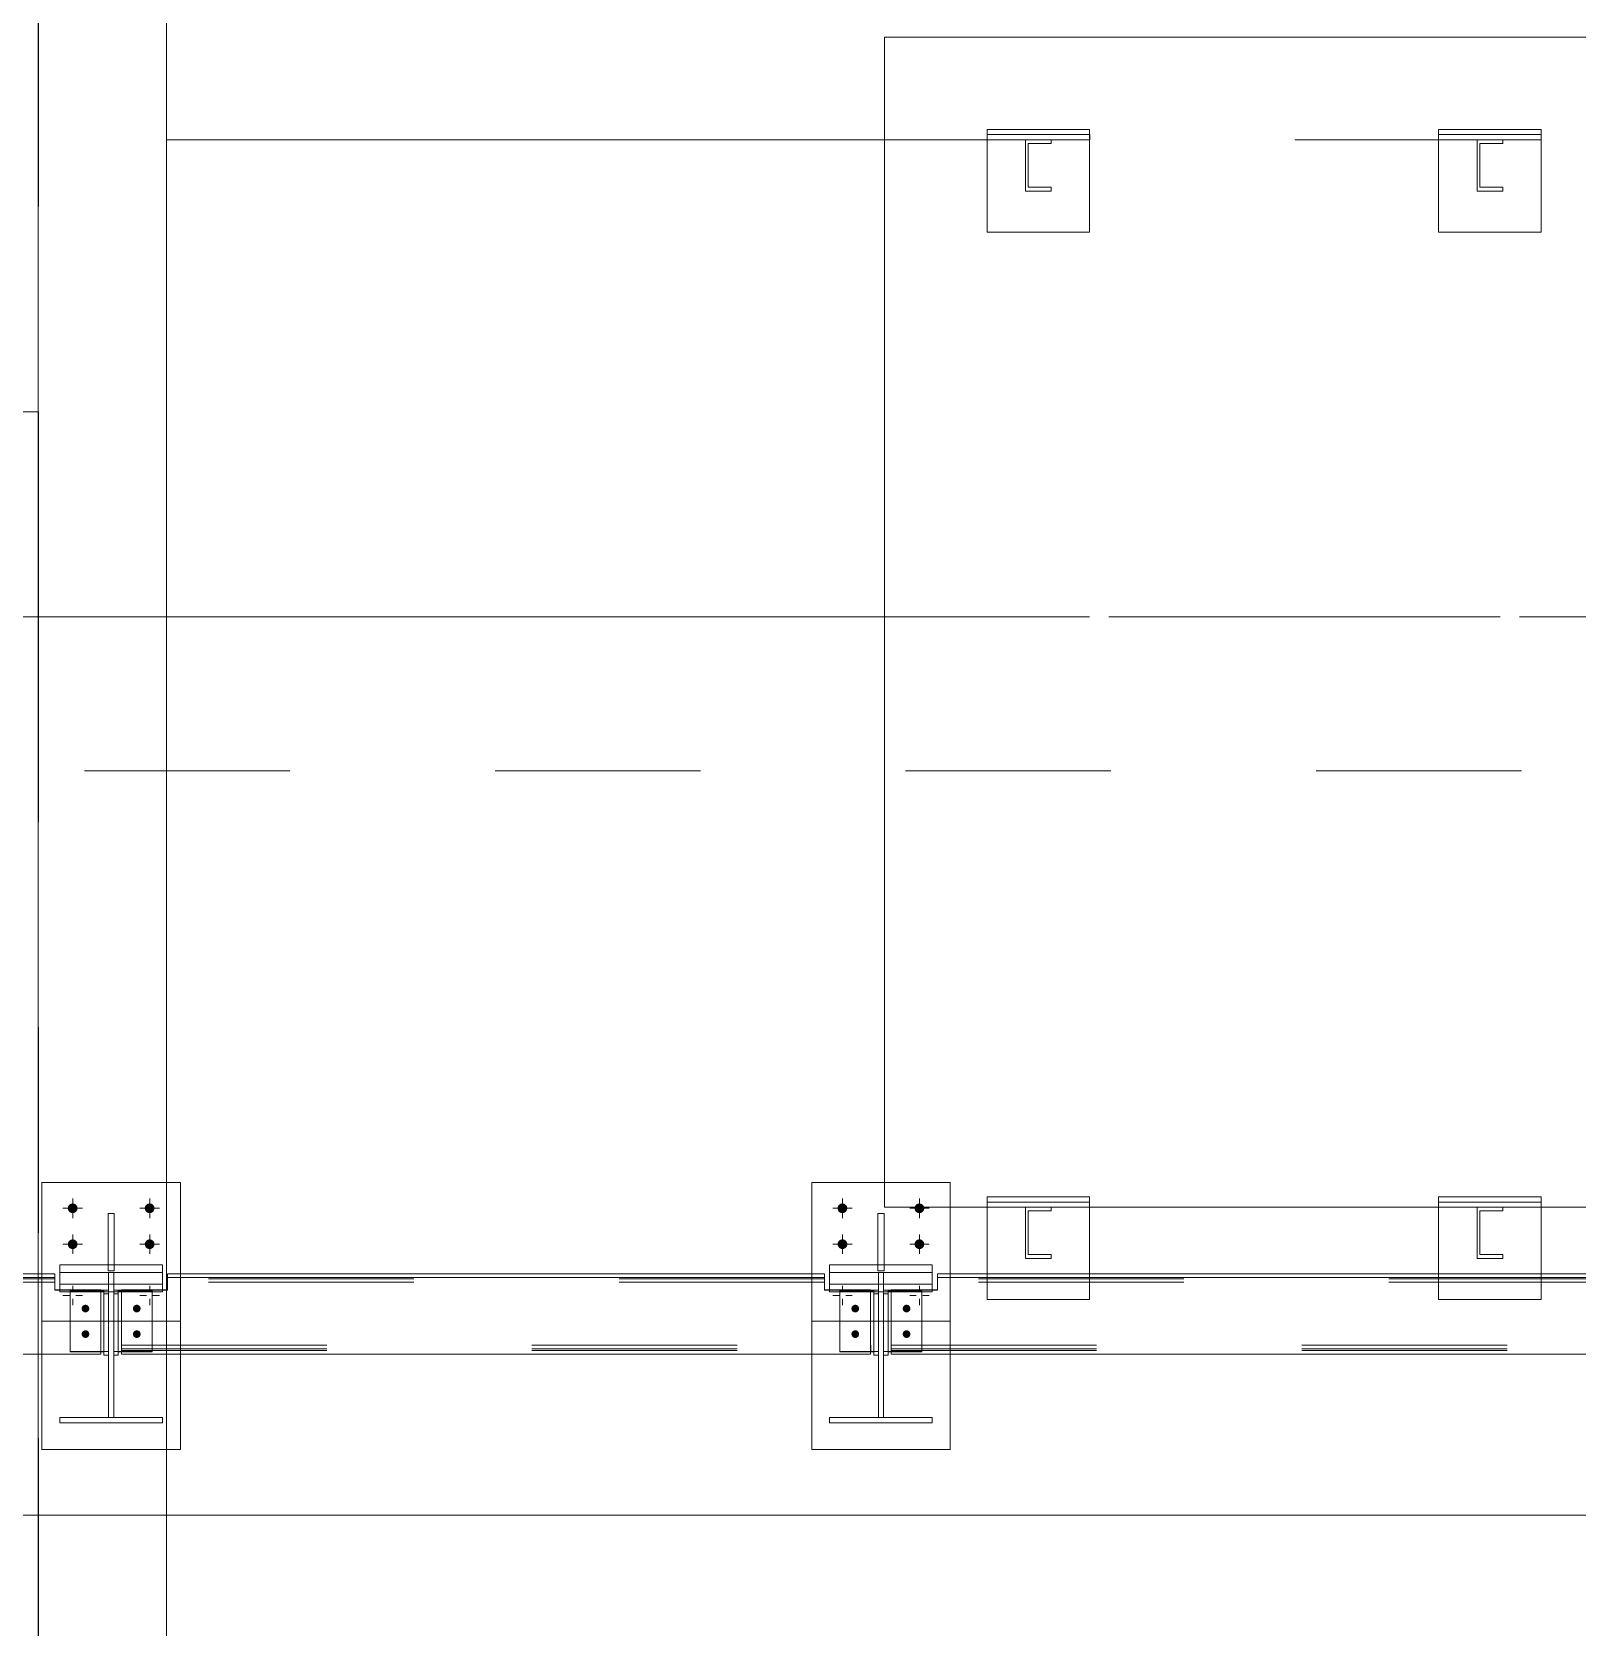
# Model space of a CAD drawing. Header units: millimetres. Extents: x 652937 to 1670132, y 1473552 to 2851037.
# Drawn here: x 663591.982 to 663594.993, y 1524528.252 to 1524531.36 of the extents above; entities that cross this region are included whole.
import ezdxf

# ---------------------------------------------------------------- set-up
doc = ezdxf.new("R2010")
doc.units = ezdxf.units.MM
for name, pattern in [('XKITLINE00', [0]), ('XKITLINE01', [4, 1, -1, 1, -1]), ('XKITLINE02', [4, 2, -2])]:
    doc.linetypes.add(name, pattern=pattern)
for name, color, linetype, lineweight in [('Bolt', 7, 'Continuous', 0), ('Part', 7, 'Continuous', 0), ('S-GRID', 7, 'Continuous', 9)]:
    doc.layers.add(name, color=color, linetype=linetype, lineweight=lineweight)

# ---------------------------------------------------------------- blocks, each defined once
blk = doc.blocks.new('*A39404464')
at = {"layer": 'S-GRID', "color": 7, "linetype": 'XKITLINE01', "lineweight": 0}
blk.add_line((-30.905117, -99.720099), (129.806536, -99.720099), dxfattribs=at)
blk = doc.blocks.new('*A40224546')
at = {"layer": 'Part', "color": 7, "linetype": 'XKITLINE00', "lineweight": 0}
for p, q in [((36.121892, -99.720099), (36.121892, -83.220099)), ((37.371892, -83.220099), (36.121892, -83.220099)), ((37.371892, -93.070099), (37.371892, -83.220099)), ((37.372292, -86.220099), (37.372292, -93.070099)), ((37.371892, -99.720099), (37.371892, -95.070099)), ((37.372292, -95.070099), (37.372292, -99.720099)), ((37.371892, -99.720099), (36.121892, -99.720099))]:
    blk.add_line(p, q, dxfattribs=at)
at = {"layer": 'Part', "color": 7, "linetype": 'XKITLINE02', "lineweight": 0}
for p, q in [((36.122292, -99.720099), (36.122292, -83.220099)), ((37.372292, -83.220099), (37.371892, -83.220099)), ((37.372292, -83.220099), (37.372292, -86.220099)), ((37.372292, -93.070099), (37.372292, -95.070099)), ((37.372292, -99.720099), (37.371892, -99.720099))]:
    blk.add_line(p, q, dxfattribs=at)
blk = doc.blocks.new('*A40314555')
at = {"layer": 'Part', "color": 7, "linetype": 'XKITLINE00', "lineweight": 0}
for p, q in [((51.765316, -94.070099), (44.365166, -94.070099)), ((44.365166, -105.470099), (44.365166, -94.070099)), ((51.765166, -105.470099), (44.365166, -105.470099))]:
    blk.add_line(p, q, dxfattribs=at)
at = {"layer": 'Part', "color": 7, "linetype": 'XKITLINE02', "lineweight": 0}
blk.add_line((44.365316, -105.470099), (44.365316, -94.070099), dxfattribs=at)
blk = doc.blocks.new('*A40964620')
at = {"layer": 'Part', "color": 7, "linetype": 'XKITLINE00', "lineweight": 0}
for p, q in [((44.365166, -99.720099), (37.371892, -99.720099)), ((37.371892, -99.720099), (37.371892, -105.231116)), ((37.371892, -107.831116), (37.371892, -108.470099)), ((59.365186, -108.470099), (37.371892, -108.470099))]:
    blk.add_line(p, q, dxfattribs=at)
at = {"layer": 'Part', "color": 7, "linetype": 'XKITLINE02', "lineweight": 0}
for p, q in [((37.372192, -99.720099), (37.372192, -108.470099)), ((44.365166, -99.720099), (51.765341, -99.720099)), ((37.371892, -105.231116), (37.371892, -107.831116))]:
    blk.add_line(p, q, dxfattribs=at)
blk = doc.blocks.new('*A41344658')
at = {"layer": 'Part', "color": 7, "linetype": 'XKITLINE02', "lineweight": 0}
for p, q in [((52.552733, -99.720099), (32.572192, -99.720099)), ((32.572192, -101.220099), (52.552733, -101.220099))]:
    blk.add_line(p, q, dxfattribs=at)
blk = doc.blocks.new('*A41574681')
at = {"layer": 'Part', "color": 7, "linetype": 'XKITLINE00', "lineweight": 0}
for p, q in [((37.371892, -99.720099), (-7.628107, -99.720099)), ((37.371892, -99.720099), (37.371892, -105.231116)), ((37.371892, -107.831116), (37.371892, -108.470099)), ((-7.628107, -108.470099), (37.371892, -108.470099))]:
    blk.add_line(p, q, dxfattribs=at)
at = {"layer": 'Part', "color": 7, "linetype": 'XKITLINE02', "lineweight": 0}
for p, q in [((37.372192, -99.720099), (37.371892, -99.720099)), ((37.372192, -99.720099), (37.371892, -99.720099)), ((37.372192, -108.470099), (37.372192, -99.720099)), ((37.371892, -105.231116), (37.371892, -107.831116)), ((37.371892, -108.470099), (37.372192, -108.470099)), ((37.371892, -108.470099), (37.372192, -108.470099))]:
    blk.add_line(p, q, dxfattribs=at)
blk = doc.blocks.new('*A41584682')
at = {"layer": 'Part', "color": 7, "linetype": 'XKITLINE00', "lineweight": 0}
for p, q in [((-7.628107, -97.720099), (36.121892, -97.720099)), ((36.121892, -97.720099), (36.121892, -99.720099)), ((-7.628107, -99.720099), (36.121892, -99.720099))]:
    blk.add_line(p, q, dxfattribs=at)
at = {"layer": 'Part', "color": 7, "linetype": 'XKITLINE02', "lineweight": 0}
for p, q in [((36.122142, -97.720099), (36.121892, -97.720099)), ((36.121892, -97.720099), (36.122142, -97.720099)), ((36.122142, -97.720099), (36.122142, -99.720099)), ((36.121892, -99.720099), (36.122142, -99.720099)), ((36.122142, -99.720099), (36.121892, -99.720099))]:
    blk.add_line(p, q, dxfattribs=at)
blk = doc.blocks.new('*A42214745')
at = {"layer": 'Bolt'}
for points in [[(44.003, -105.49), (44.001, -105.499), (43.996, -105.508), (43.99, -105.515), (43.983, -105.521), (43.975, -105.525), (43.966, -105.528), (43.957, -105.529), (43.948, -105.528), (43.939, -105.525), (43.93, -105.521), (43.923, -105.515), (43.917, -105.508), (43.913, -105.499), (43.91, -105.49), (43.909, -105.481), (43.91, -105.472), (43.913, -105.463), (43.917, -105.455), (43.923, -105.448), (43.93, -105.442), (43.939, -105.437), (43.948, -105.435), (43.957, -105.434), (43.966, -105.435), (43.975, -105.437), (43.983, -105.442), (43.99, -105.448), (43.996, -105.455), (44.001, -105.463), (44.003, -105.472), (44.004, -105.481)], [(44.753, -105.49), (44.751, -105.499), (44.746, -105.508), (44.74, -105.515), (44.733, -105.521), (44.725, -105.525), (44.716, -105.528), (44.707, -105.529), (44.698, -105.528), (44.689, -105.525), (44.68, -105.521), (44.673, -105.515), (44.667, -105.508), (44.663, -105.499), (44.66, -105.49), (44.659, -105.481), (44.66, -105.472), (44.663, -105.463), (44.667, -105.455), (44.673, -105.448), (44.68, -105.442), (44.689, -105.437), (44.698, -105.435), (44.707, -105.434), (44.716, -105.435), (44.725, -105.437), (44.733, -105.442), (44.74, -105.448), (44.746, -105.455), (44.751, -105.463), (44.753, -105.472), (44.754, -105.481)], [(44.003, -105.84), (44.001, -105.849), (43.996, -105.858), (43.99, -105.865), (43.983, -105.871), (43.975, -105.875), (43.966, -105.878), (43.957, -105.879), (43.948, -105.878), (43.939, -105.875), (43.93, -105.871), (43.923, -105.865), (43.917, -105.858), (43.913, -105.849), (43.91, -105.84), (43.909, -105.831), (43.91, -105.822), (43.913, -105.813), (43.917, -105.805), (43.923, -105.798), (43.93, -105.792), (43.939, -105.787), (43.948, -105.785), (43.957, -105.784), (43.966, -105.785), (43.975, -105.787), (43.983, -105.792), (43.99, -105.798), (43.996, -105.805), (44.001, -105.813), (44.003, -105.822), (44.004, -105.831)], [(44.753, -105.84), (44.751, -105.849), (44.746, -105.858), (44.74, -105.865), (44.733, -105.871), (44.725, -105.875), (44.716, -105.878), (44.707, -105.879), (44.698, -105.878), (44.689, -105.875), (44.68, -105.871), (44.673, -105.865), (44.667, -105.858), (44.663, -105.849), (44.66, -105.84), (44.659, -105.831), (44.66, -105.822), (44.663, -105.813), (44.667, -105.805), (44.673, -105.798), (44.68, -105.792), (44.689, -105.787), (44.698, -105.785), (44.707, -105.784), (44.716, -105.785), (44.725, -105.787), (44.733, -105.792), (44.74, -105.798), (44.746, -105.805), (44.751, -105.813), (44.753, -105.822), (44.754, -105.831)]]:
    blk.add_hatch(color=7, dxfattribs=at).paths.add_polyline_path(points, flags=17)
at = {"layer": 'Bolt', "color": 7, "linetype": 'XKITLINE00', "lineweight": 0}
for p, q in [((43.862, -105.481), (44.052, -105.481)), ((43.957, -105.576), (43.957, -105.386)), ((44.612, -105.481), (44.802, -105.481)), ((44.707, -105.576), (44.707, -105.386)), ((43.862, -105.831), (44.052, -105.831)), ((43.957, -105.926), (43.957, -105.736)), ((44.612, -105.831), (44.802, -105.831)), ((44.707, -105.926), (44.707, -105.736)), ((43.957, -106.236), (43.957, -106.299)), ((44.707, -106.236), (44.707, -106.299)), ((43.862, -106.331), (43.925, -106.331)), ((43.957, -106.426), (43.957, -106.363)), ((44.052, -106.331), (43.989, -106.331)), ((44.612, -106.331), (44.675, -106.331)), ((44.707, -106.426), (44.707, -106.363)), ((44.802, -106.331), (44.739, -106.331))]:
    blk.add_line(p, q, dxfattribs=at)
blk = doc.blocks.new('*A42224746')
at = {"layer": 'Bolt'}
for points in [[(44.089, -106.422), (44.096, -106.424), (44.103, -106.427), (44.108, -106.432), (44.113, -106.438), (44.116, -106.444), (44.118, -106.451), (44.119, -106.458), (44.118, -106.466), (44.116, -106.473), (44.113, -106.479), (44.108, -106.485), (44.102, -106.489), (44.096, -106.493), (44.089, -106.495), (44.082, -106.496), (44.074, -106.495), (44.067, -106.493), (44.061, -106.489), (44.055, -106.485), (44.05, -106.479), (44.047, -106.472), (44.045, -106.465), (44.044, -106.458), (44.045, -106.451), (44.047, -106.444), (44.05, -106.437), (44.055, -106.432), (44.061, -106.427), (44.067, -106.424), (44.074, -106.422), (44.082, -106.421)], [(44.089, -106.67), (44.096, -106.673), (44.103, -106.676), (44.108, -106.681), (44.113, -106.686), (44.116, -106.693), (44.118, -106.7), (44.119, -106.707), (44.118, -106.714), (44.116, -106.721), (44.113, -106.728), (44.108, -106.734), (44.102, -106.738), (44.096, -106.742), (44.089, -106.744), (44.082, -106.744), (44.074, -106.744), (44.067, -106.742), (44.061, -106.738), (44.055, -106.733), (44.05, -106.728), (44.047, -106.721), (44.045, -106.714), (44.044, -106.707), (44.045, -106.7), (44.047, -106.693), (44.05, -106.686), (44.055, -106.681), (44.061, -106.676), (44.067, -106.673), (44.074, -106.67), (44.082, -106.67)]]:
    blk.add_hatch(color=7, dxfattribs=at).paths.add_polyline_path(points, flags=17)
at = {"layer": 'Bolt', "color": 7, "linetype": 'XKITLINE00', "lineweight": 0}
for p, q in [((44.082, -106.462), (44.082, -106.439)), ((44.082, -106.711), (44.082, -106.688))]:
    blk.add_line(p, q, dxfattribs=at)
blk = doc.blocks.new('*A42234747')
at = {"layer": 'Bolt'}
for points in [[(44.589, -106.422), (44.596, -106.424), (44.603, -106.427), (44.608, -106.432), (44.613, -106.438), (44.616, -106.444), (44.618, -106.451), (44.619, -106.458), (44.618, -106.466), (44.616, -106.473), (44.613, -106.479), (44.608, -106.485), (44.602, -106.489), (44.596, -106.493), (44.589, -106.495), (44.582, -106.496), (44.574, -106.495), (44.567, -106.493), (44.561, -106.489), (44.555, -106.485), (44.55, -106.479), (44.547, -106.472), (44.545, -106.465), (44.544, -106.458), (44.545, -106.451), (44.547, -106.444), (44.55, -106.437), (44.555, -106.432), (44.561, -106.427), (44.567, -106.424), (44.574, -106.422), (44.582, -106.421)], [(44.589, -106.67), (44.596, -106.673), (44.603, -106.676), (44.608, -106.681), (44.613, -106.686), (44.616, -106.693), (44.618, -106.7), (44.619, -106.707), (44.618, -106.714), (44.616, -106.721), (44.613, -106.728), (44.608, -106.734), (44.602, -106.738), (44.596, -106.742), (44.589, -106.744), (44.582, -106.744), (44.574, -106.744), (44.567, -106.742), (44.561, -106.738), (44.555, -106.733), (44.55, -106.728), (44.547, -106.721), (44.545, -106.714), (44.544, -106.707), (44.545, -106.7), (44.547, -106.693), (44.55, -106.686), (44.555, -106.681), (44.561, -106.676), (44.567, -106.673), (44.574, -106.67), (44.582, -106.67)]]:
    blk.add_hatch(color=7, dxfattribs=at).paths.add_polyline_path(points, flags=17)
at = {"layer": 'Bolt', "color": 7, "linetype": 'XKITLINE00', "lineweight": 0}
for p, q in [((44.582, -106.462), (44.582, -106.439)), ((44.582, -106.711), (44.582, -106.688))]:
    blk.add_line(p, q, dxfattribs=at)
blk = doc.blocks.new('*A42244748')
at = {"layer": 'Part', "color": 7, "linetype": 'XKITLINE02', "lineweight": 0}
for p, q in [((46.365404, -105.370099), (45.365392, -105.370099)), ((45.365392, -105.370099), (45.365392, -105.470099)), ((45.365404, -106.370099), (45.365404, -105.370099)), ((46.365392, -105.370099), (46.365392, -105.470099)), ((46.365404, -106.370099), (46.365404, -105.370099)), ((45.365392, -106.119092), (45.365392, -106.370099)), ((46.365392, -106.119092), (46.365392, -106.370099)), ((45.365392, -106.370099), (46.365404, -106.370099))]:
    blk.add_line(p, q, dxfattribs=at)
at = {"layer": 'Part', "color": 7, "linetype": 'XKITLINE00', "lineweight": 0}
for p, q in [((45.365392, -105.470099), (45.365392, -106.119092)), ((46.365392, -105.470099), (46.365392, -106.119092))]:
    blk.add_line(p, q, dxfattribs=at)
blk = doc.blocks.new('*A42254749')
at = {"layer": 'Part', "color": 7, "linetype": 'XKITLINE02', "lineweight": 0}
for p, q in [((46.365367, -105.420099), (45.365227, -105.420099)), ((45.365227, -105.470099), (45.365227, -105.420099)), ((46.365367, -105.470099), (45.365227, -105.470099)), ((45.365367, -105.470099), (45.365367, -105.420099)), ((46.365227, -105.420099), (46.365367, -105.420099)), ((46.365227, -105.470099), (46.365227, -105.420099)), ((46.365367, -105.470099), (46.365227, -105.470099)), ((46.365367, -105.420099), (46.365367, -105.470099))]:
    blk.add_line(p, q, dxfattribs=at)
blk = doc.blocks.new('*A42264750')
at = {"layer": 'Part', "color": 7, "linetype": 'XKITLINE00', "lineweight": 0}
for p, q in [((45.740269, -105.970099), (45.740269, -105.470099)), ((45.990409, -105.507599), (45.765269, -105.507599)), ((45.765269, -105.932599), (45.765269, -105.507599)), ((45.765409, -105.932599), (45.765409, -105.507599)), ((45.990269, -105.507599), (45.990269, -105.470099)), ((45.990409, -105.470099), (45.990409, -105.507599)), ((45.990409, -105.970099), (45.740269, -105.970099)), ((45.765269, -105.932599), (45.990409, -105.932599)), ((45.990269, -105.970099), (45.990269, -105.932599)), ((45.990409, -105.932599), (45.990409, -105.970099))]:
    blk.add_line(p, q, dxfattribs=at)
at = {"layer": 'Part', "color": 7, "linetype": 'XKITLINE02', "lineweight": 0}
for p, q in [((45.740269, -105.470099), (45.990409, -105.470099)), ((45.740409, -105.970099), (45.740409, -105.470099))]:
    blk.add_line(p, q, dxfattribs=at)
blk = doc.blocks.new('*A42284752')
at = {"layer": 'Part', "color": 7, "linetype": 'XKITLINE00', "lineweight": 0}
for p, q in [((36.121892, -99.720099), (36.121892, -106.119092)), ((37.371892, -99.720099), (36.121892, -99.720099)), ((37.371892, -99.720099), (37.371892, -105.231116)), ((36.121892, -106.901739), (36.121892, -124.470099)), ((37.371892, -107.831116), (37.371892, -124.470099)), ((37.372292, -108.470099), (37.372292, -124.470099))]:
    blk.add_line(p, q, dxfattribs=at)
at = {"layer": 'Part', "color": 7, "linetype": 'XKITLINE02', "lineweight": 0}
for p, q in [((36.122292, -99.720099), (36.122292, -124.470099)), ((37.372292, -99.720099), (37.371892, -99.720099)), ((37.372292, -99.720099), (37.372292, -108.470099)), ((37.371892, -105.231116), (37.371892, -107.831116)), ((36.121892, -106.119092), (36.121892, -106.901739))]:
    blk.add_line(p, q, dxfattribs=at)
blk = doc.blocks.new('*A42294753')
at = {"layer": 'Part', "color": 7, "linetype": 'XKITLINE00', "lineweight": 0}
for p, q in [((29.881683, -106.119092), (29.881608, -106.155229)), ((36.281682, -106.119092), (29.881683, -106.119092)), ((36.281608, -106.155229), (36.281682, -106.119092)), ((29.831471, -106.276757), (29.881616, -106.276757)), ((29.831471, -106.279648), (29.88161, -106.279648)), ((36.281608, -106.155229), (29.881608, -106.155229)), ((29.881608, -106.155229), (29.88161, -106.279648)), ((36.28161, -106.279648), (36.281608, -106.155229)), ((36.28161, -106.279648), (36.331472, -106.279648)), ((36.281616, -106.276757), (36.331472, -106.276757)), ((36.281683, -106.155229), (36.281683, -106.168859)), ((29.431622, -106.881257), (29.431622, -106.901739)), ((29.431622, -106.901739), (36.73164, -106.901739)), ((36.73164, -106.881257), (36.73164, -106.901739))]:
    blk.add_line(p, q, dxfattribs=at)
at = {"layer": 'Part', "color": 7, "linetype": 'XKITLINE02', "lineweight": 0}
for p, q in [((29.881684, -106.168859), (29.881683, -106.119092)), ((36.281682, -106.119092), (36.281683, -106.155229)), ((29.43161, -106.279648), (29.431616, -106.276757)), ((29.43161, -106.279648), (29.431622, -106.881257)), ((29.43161, -106.279648), (29.831471, -106.279648)), ((29.431627, -106.849081), (29.431616, -106.276757)), ((29.431616, -106.276757), (29.831471, -106.276757)), ((29.88161, -106.279648), (29.881616, -106.276757)), ((29.881615, -106.202106), (29.881684, -106.168859)), ((36.281615, -106.202106), (29.881615, -106.202106)), ((29.881616, -106.276757), (29.881615, -106.202106)), ((36.281683, -106.168859), (29.881684, -106.168859)), ((36.28161, -106.279648), (36.281616, -106.276757)), ((36.281683, -106.168859), (36.281615, -106.202106)), ((36.281615, -106.202106), (36.281616, -106.276757)), ((36.331472, -106.276757), (36.731634, -106.276757)), ((36.331472, -106.279648), (36.731628, -106.279648)), ((36.731634, -106.276757), (36.731628, -106.279648)), ((36.731628, -106.279648), (36.73164, -106.881257)), ((36.731645, -106.849081), (36.731634, -106.276757)), ((29.431697, -106.865601), (29.431622, -106.901739)), ((29.431627, -106.849081), (29.431696, -106.815834)), ((29.431627, -106.849081), (36.731645, -106.849081)), ((29.431696, -106.815834), (29.431697, -106.865601)), ((29.431696, -106.815834), (36.731714, -106.815834)), ((29.431697, -106.865601), (36.731715, -106.865601)), ((36.73164, -106.901739), (36.731715, -106.865601)), ((36.731714, -106.815834), (36.731645, -106.849081)), ((36.731715, -106.865601), (36.731714, -106.815834))]:
    blk.add_line(p, q, dxfattribs=at)
blk = doc.blocks.new('*A42334757')
at = {"layer": 'Part', "color": 7, "linetype": 'XKITLINE00', "lineweight": 0}
for p, q in [((36.331472, -107.570088), (36.331472, -107.520088)), ((37.331863, -107.520088), (36.331472, -107.520088)), ((37.331863, -107.520088), (37.331472, -107.520088)), ((37.331472, -107.520088), (37.331472, -107.570088)), ((37.331863, -107.570088), (37.331863, -107.520088)), ((37.331863, -107.570088), (36.331472, -107.570088)), ((37.331472, -107.570088), (37.331863, -107.570088))]:
    blk.add_line(p, q, dxfattribs=at)
at = {"layer": 'Part', "color": 7, "linetype": 'XKITLINE02', "lineweight": 0}
for q in [(36.331863, -107.520088), (36.331472, -107.570088)]:
    blk.add_line((36.331863, -107.570088), q, dxfattribs=at)
blk = doc.blocks.new('*A42344758')
at = {"layer": 'Part', "color": 7, "linetype": 'XKITLINE02', "lineweight": 0}
for p, q in [((36.806863, -106.106494), (36.806472, -106.296542)), ((36.806863, -106.106494), (36.806863, -107.520088)), ((36.856863, -106.106494), (36.806863, -106.106494)), ((36.856863, -106.106494), (36.856472, -106.296541)), ((36.856863, -106.106494), (36.856863, -106.913058)), ((36.856472, -107.520088), (36.856863, -107.520088)), ((36.856472, -107.520088), (36.856863, -107.520088))]:
    blk.add_line(p, q, dxfattribs=at)
at = {"layer": 'Part', "color": 7, "linetype": 'XKITLINE00', "lineweight": 0}
for p, q in [((36.806472, -106.296542), (36.856472, -106.296541)), ((36.806472, -107.520088), (36.806472, -106.296542)), ((36.856472, -106.296541), (36.856472, -107.520088)), ((36.856863, -106.913058), (36.856863, -107.520088)), ((36.856472, -107.520088), (36.806472, -107.520088))]:
    blk.add_line(p, q, dxfattribs=at)
blk = doc.blocks.new('*A42354759')
at = {"layer": 'Part', "color": 7, "linetype": 'XKITLINE00', "lineweight": 0}
for p, q in [((36.331863, -106.031138), (36.331472, -106.221262)), ((36.331863, -106.031138), (36.801742, -106.031138)), ((36.861742, -106.031138), (37.331863, -106.031138)), ((37.331863, -106.031138), (37.331472, -106.221242)), ((37.331863, -106.106491), (37.331472, -106.296596)), ((37.331863, -106.031138), (37.331863, -106.106491)), ((36.331472, -106.221262), (37.331472, -106.221242)), ((36.331472, -106.296615), (36.331472, -106.221262)), ((37.331472, -106.296596), (36.331472, -106.296615)), ((37.331472, -106.221242), (37.331472, -106.296596))]:
    blk.add_line(p, q, dxfattribs=at)
at = {"layer": 'Part', "color": 7, "linetype": 'XKITLINE02', "lineweight": 0}
for p, q in [((36.331863, -106.106491), (36.331472, -106.296615)), ((36.331863, -106.106491), (36.331863, -106.031138)), ((37.331863, -106.106491), (36.331863, -106.106491)), ((36.801742, -106.031138), (36.861742, -106.031138))]:
    blk.add_line(p, q, dxfattribs=at)
blk = doc.blocks.new('*A42444768')
at = {"layer": 'Part', "color": 7, "linetype": 'XKITLINE00', "lineweight": 0}
for p, q in [((36.156884, -105.231116), (36.156909, -105.231116)), ((37.506884, -105.231116), (36.156884, -105.231116)), ((36.156884, -105.231116), (36.156884, -106.119092)), ((37.506909, -105.231116), (37.506884, -105.231116)), ((37.506884, -105.231116), (37.506884, -106.119092)), ((36.156884, -106.901739), (36.156884, -107.831116)), ((37.506884, -106.901739), (37.506884, -107.831116)), ((36.156909, -107.831116), (36.156884, -107.831116)), ((36.156884, -107.831116), (37.506884, -107.831116)), ((37.506909, -107.831116), (37.506884, -107.831116))]:
    blk.add_line(p, q, dxfattribs=at)
at = {"layer": 'Part', "color": 7, "linetype": 'XKITLINE02', "lineweight": 0}
for p, q in [((36.156909, -105.231116), (36.156909, -107.831116)), ((37.506909, -105.231116), (37.506909, -107.831116)), ((36.156884, -106.119092), (36.156884, -106.901739)), ((37.506884, -106.119092), (37.506884, -106.901739))]:
    blk.add_line(p, q, dxfattribs=at)
blk = doc.blocks.new('*A42454769')
at = {"layer": 'Part', "color": 7, "linetype": 'XKITLINE00', "lineweight": 0}
for p, q in [((36.801739, -106.091322), (36.801763, -105.531141)), ((36.801763, -105.531141), (36.861763, -105.531141)), ((36.861763, -105.531141), (36.861739, -106.091322)), ((36.861863, -105.531141), (36.861763, -105.531141)), ((36.861763, -105.531141), (36.861863, -105.531141)), ((36.861863, -106.031141), (36.861863, -105.531141)), ((36.861739, -106.091322), (36.801739, -106.091322)), ((36.861739, -106.091322), (36.861863, -106.031141))]:
    blk.add_line(p, q, dxfattribs=at)
at = {"layer": 'Part', "color": 7, "linetype": 'XKITLINE02', "lineweight": 0}
for p, q in [((36.801863, -106.031141), (36.801863, -105.531141)), ((36.801863, -106.031141), (36.801739, -106.091322)), ((36.861863, -106.031141), (36.801863, -106.031141))]:
    blk.add_line(p, q, dxfattribs=at)
blk = doc.blocks.new('*A42464770')
at = {"layer": 'Part', "color": 7, "linetype": 'XKITLINE02', "lineweight": 0}
for p, q in [((36.157103, -105.231116), (37.507109, -105.231116)), ((36.157103, -106.581116), (36.157103, -105.231116)), ((36.157109, -106.581116), (36.157109, -105.231116)), ((37.507103, -105.231116), (37.507103, -106.581116)), ((37.507109, -105.231116), (37.507109, -106.581116)), ((37.507109, -106.581116), (36.157103, -106.581116))]:
    blk.add_line(p, q, dxfattribs=at)
blk = doc.blocks.new('*A42474771')
at = {"layer": 'Part', "color": 7, "linetype": 'XKITLINE02', "lineweight": 0}
for p, q in [((36.43161, -106.279713), (36.431601, -106.284049)), ((36.431601, -106.284049), (36.761601, -106.284049)), ((36.431601, -106.284049), (36.431601, -106.296613)), ((36.80661, -106.279713), (36.43161, -106.279713)), ((36.43161, -106.279713), (36.431622, -106.87692)), ((36.761601, -106.284049), (36.761575, -106.296607)), ((36.761613, -106.881257), (36.761601, -106.284049)), ((36.806535, -106.31585), (36.80661, -106.279713)), ((36.80661, -106.279713), (36.806622, -106.87692)), ((36.806472, -106.31585), (36.806535, -106.31585)), ((36.806547, -106.913058), (36.806535, -106.31585)), ((36.431613, -106.881257), (36.431622, -106.87692)), ((36.431622, -106.87692), (36.806622, -106.87692)), ((36.761546, -106.881257), (36.761613, -106.881257)), ((36.761547, -106.913058), (36.761613, -106.881257)), ((36.806472, -106.913058), (36.806547, -106.913058)), ((36.806547, -106.913058), (36.806622, -106.87692))]:
    blk.add_line(p, q, dxfattribs=at)
at = {"layer": 'Part', "color": 7, "linetype": 'XKITLINE00', "lineweight": 0}
for p, q in [((36.431601, -106.296613), (36.431613, -106.881257)), ((36.761575, -106.296607), (36.761535, -106.31585)), ((36.761535, -106.31585), (36.806472, -106.31585)), ((36.761535, -106.31585), (36.761547, -106.913058)), ((36.431613, -106.881257), (36.761546, -106.881257)), ((36.761547, -106.913058), (36.806472, -106.913058))]:
    blk.add_line(p, q, dxfattribs=at)
blk = doc.blocks.new('*A42484772')
at = {"layer": 'Part', "color": 7, "linetype": 'XKITLINE00', "lineweight": 0}
for p, q in [((36.856582, -106.296605), (36.856542, -106.31585)), ((36.901582, -106.296604), (36.901542, -106.31585)), ((37.231608, -106.296598), (37.231619, -106.881257)), ((36.856553, -106.913058), (36.856542, -106.31585)), ((36.856542, -106.31585), (36.901542, -106.31585)), ((36.901553, -106.913058), (36.901542, -106.31585)), ((36.901608, -106.31585), (36.901619, -106.881257)), ((36.901553, -106.913058), (36.856553, -106.913058)), ((37.231619, -106.881257), (36.901619, -106.881257))]:
    blk.add_line(p, q, dxfattribs=at)
at = {"layer": 'Part', "color": 7, "linetype": 'XKITLINE02', "lineweight": 0}
for p, q in [((36.856617, -106.279713), (36.856582, -106.296605)), ((36.856628, -106.87692), (36.856617, -106.279713)), ((37.231617, -106.279713), (36.856617, -106.279713)), ((36.901608, -106.284049), (36.901582, -106.296604)), ((36.901608, -106.284049), (36.901608, -106.31585)), ((36.901608, -106.284049), (37.231608, -106.284049)), ((37.231608, -106.284049), (37.231617, -106.279713)), ((37.231608, -106.284049), (37.231608, -106.296598)), ((37.231628, -106.87692), (37.231617, -106.279713)), ((36.856553, -106.913058), (36.856628, -106.87692)), ((36.856628, -106.87692), (37.231628, -106.87692)), ((36.901619, -106.881257), (36.901553, -106.913058)), ((37.231628, -106.87692), (37.231619, -106.881257))]:
    blk.add_line(p, q, dxfattribs=at)
blk = doc.blocks.new('*A42494773')
at = {"layer": 'Bolt'}
for points in [[(36.503, -105.49), (36.501, -105.499), (36.496, -105.508), (36.49, -105.515), (36.483, -105.521), (36.475, -105.525), (36.466, -105.528), (36.457, -105.529), (36.448, -105.528), (36.439, -105.525), (36.43, -105.521), (36.423, -105.515), (36.417, -105.508), (36.413, -105.499), (36.41, -105.49), (36.409, -105.481), (36.41, -105.472), (36.413, -105.463), (36.417, -105.455), (36.423, -105.448), (36.43, -105.442), (36.439, -105.437), (36.448, -105.435), (36.457, -105.434), (36.466, -105.435), (36.475, -105.437), (36.483, -105.442), (36.49, -105.448), (36.496, -105.455), (36.501, -105.463), (36.503, -105.472), (36.504, -105.481)], [(37.253, -105.49), (37.251, -105.499), (37.246, -105.508), (37.24, -105.515), (37.233, -105.521), (37.225, -105.525), (37.216, -105.528), (37.207, -105.529), (37.198, -105.528), (37.189, -105.525), (37.18, -105.521), (37.173, -105.515), (37.167, -105.508), (37.163, -105.499), (37.16, -105.49), (37.159, -105.481), (37.16, -105.472), (37.163, -105.463), (37.167, -105.455), (37.173, -105.448), (37.18, -105.442), (37.189, -105.437), (37.198, -105.435), (37.207, -105.434), (37.216, -105.435), (37.225, -105.437), (37.233, -105.442), (37.24, -105.448), (37.246, -105.455), (37.251, -105.463), (37.253, -105.472), (37.254, -105.481)], [(36.503, -105.84), (36.501, -105.849), (36.496, -105.858), (36.49, -105.865), (36.483, -105.871), (36.475, -105.875), (36.466, -105.878), (36.457, -105.879), (36.448, -105.878), (36.439, -105.875), (36.43, -105.871), (36.423, -105.865), (36.417, -105.858), (36.413, -105.849), (36.41, -105.84), (36.409, -105.831), (36.41, -105.822), (36.413, -105.813), (36.417, -105.805), (36.423, -105.798), (36.43, -105.792), (36.439, -105.787), (36.448, -105.785), (36.457, -105.784), (36.466, -105.785), (36.475, -105.787), (36.483, -105.792), (36.49, -105.798), (36.496, -105.805), (36.501, -105.813), (36.503, -105.822), (36.504, -105.831)], [(37.253, -105.84), (37.251, -105.849), (37.246, -105.858), (37.24, -105.865), (37.233, -105.871), (37.225, -105.875), (37.216, -105.878), (37.207, -105.879), (37.198, -105.878), (37.189, -105.875), (37.18, -105.871), (37.173, -105.865), (37.167, -105.858), (37.163, -105.849), (37.16, -105.84), (37.159, -105.831), (37.16, -105.822), (37.163, -105.813), (37.167, -105.805), (37.173, -105.798), (37.18, -105.792), (37.189, -105.787), (37.198, -105.785), (37.207, -105.784), (37.216, -105.785), (37.225, -105.787), (37.233, -105.792), (37.24, -105.798), (37.246, -105.805), (37.251, -105.813), (37.253, -105.822), (37.254, -105.831)]]:
    blk.add_hatch(color=7, dxfattribs=at).paths.add_polyline_path(points, flags=17)
at = {"layer": 'Bolt', "color": 7, "linetype": 'XKITLINE00', "lineweight": 0}
for p, q in [((36.362, -105.481), (36.552, -105.481)), ((36.457, -105.576), (36.457, -105.386)), ((37.112, -105.481), (37.302, -105.481)), ((37.207, -105.576), (37.207, -105.386)), ((36.362, -105.831), (36.552, -105.831)), ((36.457, -105.926), (36.457, -105.736)), ((37.112, -105.831), (37.302, -105.831)), ((37.207, -105.926), (37.207, -105.736)), ((36.457, -106.236), (36.457, -106.299)), ((37.207, -106.236), (37.207, -106.299)), ((36.362, -106.331), (36.425, -106.331)), ((36.457, -106.426), (36.457, -106.363)), ((36.552, -106.331), (36.489, -106.331)), ((37.112, -106.331), (37.175, -106.331)), ((37.207, -106.426), (37.207, -106.363)), ((37.302, -106.331), (37.239, -106.331))]:
    blk.add_line(p, q, dxfattribs=at)
blk = doc.blocks.new('*A42504774')
at = {"layer": 'Bolt'}
for points in [[(36.589, -106.422), (36.596, -106.424), (36.603, -106.427), (36.608, -106.432), (36.613, -106.438), (36.616, -106.444), (36.618, -106.451), (36.619, -106.458), (36.618, -106.466), (36.616, -106.473), (36.613, -106.479), (36.608, -106.485), (36.602, -106.489), (36.596, -106.493), (36.589, -106.495), (36.582, -106.496), (36.574, -106.495), (36.567, -106.493), (36.561, -106.489), (36.555, -106.485), (36.55, -106.479), (36.547, -106.472), (36.545, -106.465), (36.544, -106.458), (36.545, -106.451), (36.547, -106.444), (36.55, -106.437), (36.555, -106.432), (36.561, -106.427), (36.567, -106.424), (36.574, -106.422), (36.582, -106.421)], [(36.589, -106.67), (36.596, -106.673), (36.603, -106.676), (36.608, -106.681), (36.613, -106.686), (36.616, -106.693), (36.618, -106.7), (36.619, -106.707), (36.618, -106.714), (36.616, -106.721), (36.613, -106.728), (36.608, -106.734), (36.602, -106.738), (36.596, -106.742), (36.589, -106.744), (36.582, -106.744), (36.574, -106.744), (36.567, -106.742), (36.561, -106.738), (36.555, -106.733), (36.55, -106.728), (36.547, -106.721), (36.545, -106.714), (36.544, -106.707), (36.545, -106.7), (36.547, -106.693), (36.55, -106.686), (36.555, -106.681), (36.561, -106.676), (36.567, -106.673), (36.574, -106.67), (36.582, -106.67)]]:
    blk.add_hatch(color=7, dxfattribs=at).paths.add_polyline_path(points, flags=17)
at = {"layer": 'Bolt', "color": 7, "linetype": 'XKITLINE00', "lineweight": 0}
for p, q in [((36.582, -106.462), (36.582, -106.439)), ((36.582, -106.711), (36.582, -106.688))]:
    blk.add_line(p, q, dxfattribs=at)
blk = doc.blocks.new('*A42514775')
at = {"layer": 'Bolt'}
for points in [[(37.089, -106.422), (37.096, -106.424), (37.103, -106.427), (37.108, -106.432), (37.113, -106.438), (37.116, -106.444), (37.118, -106.451), (37.119, -106.458), (37.118, -106.466), (37.116, -106.473), (37.113, -106.479), (37.108, -106.485), (37.102, -106.489), (37.096, -106.493), (37.089, -106.495), (37.082, -106.496), (37.074, -106.495), (37.067, -106.493), (37.061, -106.489), (37.055, -106.485), (37.05, -106.479), (37.047, -106.472), (37.045, -106.465), (37.044, -106.458), (37.045, -106.451), (37.047, -106.444), (37.05, -106.437), (37.055, -106.432), (37.061, -106.427), (37.067, -106.424), (37.074, -106.422), (37.082, -106.421)], [(37.089, -106.67), (37.096, -106.673), (37.103, -106.676), (37.108, -106.681), (37.113, -106.686), (37.116, -106.693), (37.118, -106.7), (37.119, -106.707), (37.118, -106.714), (37.116, -106.721), (37.113, -106.728), (37.108, -106.734), (37.102, -106.738), (37.096, -106.742), (37.089, -106.744), (37.082, -106.744), (37.074, -106.744), (37.067, -106.742), (37.061, -106.738), (37.055, -106.733), (37.05, -106.728), (37.047, -106.721), (37.045, -106.714), (37.044, -106.707), (37.045, -106.7), (37.047, -106.693), (37.05, -106.686), (37.055, -106.681), (37.061, -106.676), (37.067, -106.673), (37.074, -106.67), (37.082, -106.67)]]:
    blk.add_hatch(color=7, dxfattribs=at).paths.add_polyline_path(points, flags=17)
at = {"layer": 'Bolt', "color": 7, "linetype": 'XKITLINE00', "lineweight": 0}
for p, q in [((37.082, -106.462), (37.082, -106.439)), ((37.082, -106.711), (37.082, -106.688))]:
    blk.add_line(p, q, dxfattribs=at)
blk = doc.blocks.new('*A42714795')
at = {"layer": 'Part', "color": 7, "linetype": 'XKITLINE00', "lineweight": 0}
for p, q in [((44.881682, -106.119092), (44.881608, -106.155229)), ((51.281682, -106.119092), (44.881682, -106.119092)), ((51.281607, -106.155229), (51.281682, -106.119092)), ((44.831472, -106.276757), (44.881616, -106.276757)), ((44.831472, -106.279648), (44.88161, -106.279648)), ((51.281607, -106.155229), (44.881608, -106.155229)), ((44.881608, -106.155229), (44.88161, -106.279648)), ((51.28161, -106.279648), (51.281607, -106.155229)), ((51.28161, -106.279648), (51.331472, -106.279648)), ((51.281616, -106.276757), (51.331472, -106.276757)), ((51.281683, -106.155229), (51.281683, -106.168859)), ((44.431622, -106.881257), (44.431622, -106.901739)), ((44.431622, -106.901739), (51.73164, -106.901739)), ((51.73164, -106.881257), (51.73164, -106.901739))]:
    blk.add_line(p, q, dxfattribs=at)
at = {"layer": 'Part', "color": 7, "linetype": 'XKITLINE02', "lineweight": 0}
for p, q in [((44.881683, -106.168859), (44.881682, -106.119092)), ((51.281682, -106.119092), (51.281683, -106.155229)), ((44.43161, -106.279648), (44.431616, -106.276757)), ((44.43161, -106.279648), (44.431622, -106.881257)), ((44.43161, -106.279648), (44.831472, -106.279648)), ((44.431627, -106.849081), (44.431616, -106.276757)), ((44.431616, -106.276757), (44.831472, -106.276757)), ((44.88161, -106.279648), (44.881616, -106.276757)), ((44.881614, -106.202106), (44.881683, -106.168859)), ((51.281614, -106.202106), (44.881614, -106.202106)), ((44.881616, -106.276757), (44.881614, -106.202106)), ((51.281683, -106.168859), (44.881683, -106.168859)), ((51.28161, -106.279648), (51.281616, -106.276757)), ((51.281683, -106.168859), (51.281614, -106.202106)), ((51.281614, -106.202106), (51.281616, -106.276757)), ((51.331472, -106.276757), (51.731634, -106.276757)), ((51.331472, -106.279648), (51.731628, -106.279648)), ((51.731634, -106.276757), (51.731628, -106.279648)), ((51.731628, -106.279648), (51.73164, -106.881257)), ((51.731645, -106.849081), (51.731634, -106.276757)), ((44.431697, -106.865601), (44.431622, -106.901739)), ((44.431627, -106.849081), (44.431696, -106.815834)), ((44.431627, -106.849081), (51.731645, -106.849081)), ((44.431696, -106.815834), (44.431697, -106.865601)), ((44.431696, -106.815834), (51.731714, -106.815834)), ((44.431697, -106.865601), (51.731715, -106.865601)), ((51.73164, -106.901739), (51.731715, -106.865601)), ((51.731714, -106.815834), (51.731645, -106.849081)), ((51.731715, -106.865601), (51.731714, -106.815834))]:
    blk.add_line(p, q, dxfattribs=at)
blk = doc.blocks.new('*A42764800')
at = {"layer": 'Part', "color": 7, "linetype": 'XKITLINE02', "lineweight": 0}
for p, q in [((50.765404, -105.370099), (49.765392, -105.370099)), ((49.765392, -105.370099), (49.765392, -105.470099)), ((49.765404, -106.370099), (49.765404, -105.370099)), ((50.765392, -105.370099), (50.765392, -105.470099)), ((50.765404, -106.370099), (50.765404, -105.370099)), ((49.765392, -106.119092), (49.765392, -106.370099)), ((50.765392, -106.119092), (50.765392, -106.370099)), ((49.765392, -106.370099), (50.765404, -106.370099))]:
    blk.add_line(p, q, dxfattribs=at)
at = {"layer": 'Part', "color": 7, "linetype": 'XKITLINE00', "lineweight": 0}
for p, q in [((49.765392, -105.470099), (49.765392, -106.119092)), ((50.765392, -105.470099), (50.765392, -106.119092))]:
    blk.add_line(p, q, dxfattribs=at)
blk = doc.blocks.new('*A42774801')
at = {"layer": 'Part', "color": 7, "linetype": 'XKITLINE02', "lineweight": 0}
for p, q in [((50.765367, -105.420099), (49.765227, -105.420099)), ((49.765227, -105.470099), (49.765227, -105.420099)), ((50.765367, -105.470099), (49.765227, -105.470099)), ((49.765367, -105.470099), (49.765367, -105.420099)), ((50.765227, -105.420099), (50.765367, -105.420099)), ((50.765227, -105.470099), (50.765227, -105.420099)), ((50.765367, -105.470099), (50.765227, -105.470099)), ((50.765367, -105.420099), (50.765367, -105.470099))]:
    blk.add_line(p, q, dxfattribs=at)
blk = doc.blocks.new('*A42784802')
at = {"layer": 'Part', "color": 7, "linetype": 'XKITLINE00', "lineweight": 0}
for p, q in [((50.140269, -105.970099), (50.140269, -105.470099)), ((50.390409, -105.507599), (50.165269, -105.507599)), ((50.165269, -105.932599), (50.165269, -105.507599)), ((50.165409, -105.932599), (50.165409, -105.507599)), ((50.390269, -105.507599), (50.390269, -105.470099)), ((50.390409, -105.470099), (50.390409, -105.507599)), ((50.390409, -105.970099), (50.140269, -105.970099)), ((50.165269, -105.932599), (50.390409, -105.932599)), ((50.390269, -105.970099), (50.390269, -105.932599)), ((50.390409, -105.932599), (50.390409, -105.970099))]:
    blk.add_line(p, q, dxfattribs=at)
at = {"layer": 'Part', "color": 7, "linetype": 'XKITLINE02', "lineweight": 0}
for p, q in [((50.140269, -105.470099), (50.390409, -105.470099)), ((50.140409, -105.970099), (50.140409, -105.470099))]:
    blk.add_line(p, q, dxfattribs=at)
blk = doc.blocks.new('*A42794803')
at = {"layer": 'Part', "color": 7, "linetype": 'XKITLINE02', "lineweight": 0}
for p, q in [((44.306863, -106.106494), (44.306472, -106.296396)), ((44.306863, -106.106494), (44.306863, -107.520088)), ((44.356863, -106.106494), (44.306863, -106.106494)), ((44.356863, -106.106494), (44.356472, -106.296395)), ((44.356863, -106.106494), (44.356863, -106.913058)), ((44.356472, -107.520088), (44.356863, -107.520088)), ((44.356472, -107.520088), (44.356863, -107.520088))]:
    blk.add_line(p, q, dxfattribs=at)
at = {"layer": 'Part', "color": 7, "linetype": 'XKITLINE00', "lineweight": 0}
for p, q in [((44.306472, -106.296396), (44.356472, -106.296395)), ((44.306472, -107.520088), (44.306472, -106.296396)), ((44.356472, -106.296395), (44.356472, -107.520088)), ((44.356863, -106.913058), (44.356863, -107.520088)), ((44.356472, -107.520088), (44.306472, -107.520088))]:
    blk.add_line(p, q, dxfattribs=at)
blk = doc.blocks.new('*A42804804')
at = {"layer": 'Part', "color": 7, "linetype": 'XKITLINE00', "lineweight": 0}
for p, q in [((43.831472, -107.570088), (43.831472, -107.520088)), ((44.831863, -107.520088), (43.831472, -107.520088)), ((44.831863, -107.520088), (44.831472, -107.520088)), ((44.831472, -107.520088), (44.831472, -107.570088)), ((44.831863, -107.570088), (44.831863, -107.520088)), ((44.831863, -107.570088), (43.831472, -107.570088)), ((44.831472, -107.570088), (44.831863, -107.570088))]:
    blk.add_line(p, q, dxfattribs=at)
at = {"layer": 'Part', "color": 7, "linetype": 'XKITLINE02', "lineweight": 0}
for q in [(43.831863, -107.520088), (43.831472, -107.570088)]:
    blk.add_line((43.831863, -107.570088), q, dxfattribs=at)
blk = doc.blocks.new('*A42814805')
at = {"layer": 'Part', "color": 7, "linetype": 'XKITLINE00', "lineweight": 0}
for p, q in [((37.381682, -106.119092), (37.381608, -106.155229)), ((43.781682, -106.119092), (37.381682, -106.119092)), ((43.781608, -106.155229), (43.781682, -106.119092)), ((37.331472, -106.276757), (37.381616, -106.276757)), ((37.331472, -106.279648), (37.38161, -106.279648)), ((43.781608, -106.155229), (37.381608, -106.155229)), ((37.381608, -106.155229), (37.38161, -106.279648)), ((43.78161, -106.279648), (43.781608, -106.155229)), ((43.78161, -106.279648), (43.831472, -106.279648)), ((43.781616, -106.276757), (43.831472, -106.276757)), ((43.781683, -106.155229), (43.781683, -106.168859)), ((36.931622, -106.881257), (36.931622, -106.901739)), ((36.931622, -106.901739), (44.23164, -106.901739)), ((44.23164, -106.881257), (44.23164, -106.901739))]:
    blk.add_line(p, q, dxfattribs=at)
at = {"layer": 'Part', "color": 7, "linetype": 'XKITLINE02', "lineweight": 0}
for p, q in [((37.381683, -106.168859), (37.381682, -106.119092)), ((43.781682, -106.119092), (43.781683, -106.155229)), ((36.93161, -106.279648), (36.931616, -106.276757)), ((36.93161, -106.279648), (36.931622, -106.881257)), ((36.93161, -106.279648), (37.331472, -106.279648)), ((36.931627, -106.849081), (36.931616, -106.276757)), ((36.931616, -106.276757), (37.331472, -106.276757)), ((37.38161, -106.279648), (37.381616, -106.276757)), ((37.381615, -106.202106), (37.381683, -106.168859)), ((43.781615, -106.202106), (37.381615, -106.202106)), ((37.381616, -106.276757), (37.381615, -106.202106)), ((43.781683, -106.168859), (37.381683, -106.168859)), ((43.78161, -106.279648), (43.781616, -106.276757)), ((43.781683, -106.168859), (43.781615, -106.202106)), ((43.781615, -106.202106), (43.781616, -106.276757)), ((43.831472, -106.276757), (44.231634, -106.276757)), ((43.831472, -106.279648), (44.231628, -106.279648)), ((44.231634, -106.276757), (44.231628, -106.279648)), ((44.231628, -106.279648), (44.23164, -106.881257)), ((44.231645, -106.849081), (44.231634, -106.276757)), ((36.931697, -106.865601), (36.931622, -106.901739)), ((36.931627, -106.849081), (36.931696, -106.815834)), ((36.931627, -106.849081), (44.231645, -106.849081)), ((36.931696, -106.815834), (36.931697, -106.865601)), ((36.931696, -106.815834), (44.231714, -106.815834)), ((36.931697, -106.865601), (44.231715, -106.865601)), ((44.23164, -106.901739), (44.231715, -106.865601)), ((44.231714, -106.815834), (44.231645, -106.849081)), ((44.231715, -106.865601), (44.231714, -106.815834))]:
    blk.add_line(p, q, dxfattribs=at)
blk = doc.blocks.new('*A42824806')
at = {"layer": 'Part', "color": 7, "linetype": 'XKITLINE00', "lineweight": 0}
for p, q in [((43.831863, -106.031138), (43.831472, -106.221116)), ((43.831863, -106.031138), (44.301742, -106.031138)), ((44.361742, -106.031138), (44.831863, -106.031138)), ((44.831863, -106.031138), (44.831472, -106.221096)), ((44.831863, -106.106491), (44.831472, -106.29645)), ((44.831863, -106.031138), (44.831863, -106.106491)), ((43.831472, -106.221116), (44.831472, -106.221096)), ((43.831472, -106.296469), (43.831472, -106.221116)), ((44.831472, -106.29645), (43.831472, -106.296469)), ((44.831472, -106.221096), (44.831472, -106.29645))]:
    blk.add_line(p, q, dxfattribs=at)
at = {"layer": 'Part', "color": 7, "linetype": 'XKITLINE02', "lineweight": 0}
for p, q in [((43.831863, -106.106491), (43.831472, -106.296469)), ((43.831863, -106.106491), (43.831863, -106.031138)), ((44.831863, -106.106491), (43.831863, -106.106491)), ((44.301742, -106.031138), (44.361742, -106.031138))]:
    blk.add_line(p, q, dxfattribs=at)
blk = doc.blocks.new('*A42834807')
at = {"layer": 'Part', "color": 7, "linetype": 'XKITLINE02', "lineweight": 0}
for p, q in [((43.93161, -106.279713), (43.931601, -106.284049)), ((43.931601, -106.284049), (44.261601, -106.284049)), ((43.931601, -106.284049), (43.931601, -106.296467)), ((44.30661, -106.279713), (43.93161, -106.279713)), ((43.93161, -106.279713), (43.931622, -106.87692)), ((44.261601, -106.284049), (44.261575, -106.296461)), ((44.261613, -106.881257), (44.261601, -106.284049)), ((44.306535, -106.31585), (44.30661, -106.279713)), ((44.30661, -106.279713), (44.306622, -106.87692)), ((44.306472, -106.31585), (44.306535, -106.31585)), ((44.306547, -106.913058), (44.306535, -106.31585)), ((43.931613, -106.881257), (43.931622, -106.87692)), ((43.931622, -106.87692), (44.306622, -106.87692)), ((44.261546, -106.881257), (44.261613, -106.881257)), ((44.261547, -106.913058), (44.261613, -106.881257)), ((44.306472, -106.913058), (44.306547, -106.913058)), ((44.306547, -106.913058), (44.306622, -106.87692))]:
    blk.add_line(p, q, dxfattribs=at)
at = {"layer": 'Part', "color": 7, "linetype": 'XKITLINE00', "lineweight": 0}
for p, q in [((43.931601, -106.296467), (43.931613, -106.881257)), ((44.261575, -106.296461), (44.261535, -106.31585)), ((44.261535, -106.31585), (44.306472, -106.31585)), ((44.261535, -106.31585), (44.261547, -106.913058)), ((43.931613, -106.881257), (44.261546, -106.881257)), ((44.261547, -106.913058), (44.306472, -106.913058))]:
    blk.add_line(p, q, dxfattribs=at)
blk = doc.blocks.new('*A42844808')
at = {"layer": 'Part', "color": 7, "linetype": 'XKITLINE02', "lineweight": 0}
for p, q in [((43.657103, -105.231116), (45.007109, -105.231116)), ((43.657103, -106.581116), (43.657103, -105.231116)), ((43.657109, -106.581116), (43.657109, -105.231116)), ((45.007103, -105.231116), (45.007103, -106.581116)), ((45.007109, -105.231116), (45.007109, -106.581116)), ((45.007109, -106.581116), (43.657103, -106.581116))]:
    blk.add_line(p, q, dxfattribs=at)
blk = doc.blocks.new('*A42854809')
at = {"layer": 'Part', "color": 7, "linetype": 'XKITLINE00', "lineweight": 0}
for p, q in [((44.301739, -106.091322), (44.301763, -105.531141)), ((44.301763, -105.531141), (44.361763, -105.531141)), ((44.361763, -105.531141), (44.361739, -106.091322)), ((44.361863, -105.531141), (44.361763, -105.531141)), ((44.361763, -105.531141), (44.361863, -105.531141)), ((44.361863, -106.031141), (44.361863, -105.531141)), ((44.361739, -106.091322), (44.301739, -106.091322)), ((44.361739, -106.091322), (44.361863, -106.031141))]:
    blk.add_line(p, q, dxfattribs=at)
at = {"layer": 'Part', "color": 7, "linetype": 'XKITLINE02', "lineweight": 0}
for p, q in [((44.301863, -106.031141), (44.301863, -105.531141)), ((44.301863, -106.031141), (44.301739, -106.091322)), ((44.361863, -106.031141), (44.301863, -106.031141))]:
    blk.add_line(p, q, dxfattribs=at)
blk = doc.blocks.new('*A42864810')
at = {"layer": 'Part', "color": 7, "linetype": 'XKITLINE00', "lineweight": 0}
for p, q in [((43.656884, -105.231116), (43.656909, -105.231116)), ((43.656884, -105.231116), (44.365166, -105.231116)), ((43.656884, -105.231116), (43.656884, -106.119092)), ((45.006884, -105.470099), (45.006884, -106.119092)), ((43.656884, -106.901739), (43.656884, -107.831116)), ((45.006884, -106.901739), (45.006884, -107.831116)), ((43.656909, -107.831116), (43.656884, -107.831116)), ((43.656884, -107.831116), (45.006884, -107.831116)), ((45.006909, -107.831116), (45.006884, -107.831116))]:
    blk.add_line(p, q, dxfattribs=at)
at = {"layer": 'Part', "color": 7, "linetype": 'XKITLINE02', "lineweight": 0}
for p, q in [((43.656909, -105.231116), (43.656909, -107.831116)), ((44.365166, -105.231116), (45.006909, -105.231116)), ((45.006884, -105.231116), (45.006884, -105.470099)), ((45.006909, -105.231116), (45.006909, -107.831116)), ((43.656884, -106.119092), (43.656884, -106.901739)), ((45.006884, -106.119092), (45.006884, -106.901739))]:
    blk.add_line(p, q, dxfattribs=at)
blk = doc.blocks.new('*A42874811')
at = {"layer": 'Part', "color": 7, "linetype": 'XKITLINE00', "lineweight": 0}
for p, q in [((44.356582, -106.296459), (44.356542, -106.31585)), ((44.401582, -106.296458), (44.401542, -106.31585)), ((44.731608, -106.296452), (44.731619, -106.881257)), ((44.356553, -106.913058), (44.356542, -106.31585)), ((44.356542, -106.31585), (44.401542, -106.31585)), ((44.401553, -106.913058), (44.401542, -106.31585)), ((44.401608, -106.31585), (44.401619, -106.881257)), ((44.401553, -106.913058), (44.356553, -106.913058)), ((44.731619, -106.881257), (44.401619, -106.881257))]:
    blk.add_line(p, q, dxfattribs=at)
at = {"layer": 'Part', "color": 7, "linetype": 'XKITLINE02', "lineweight": 0}
for p, q in [((44.356616, -106.279713), (44.356582, -106.296459)), ((44.356628, -106.87692), (44.356616, -106.279713)), ((44.731616, -106.279713), (44.356616, -106.279713)), ((44.401607, -106.284049), (44.401582, -106.296458)), ((44.401607, -106.284049), (44.401608, -106.31585)), ((44.401607, -106.284049), (44.731607, -106.284049)), ((44.731607, -106.284049), (44.731616, -106.279713)), ((44.731607, -106.284049), (44.731608, -106.296452)), ((44.731628, -106.87692), (44.731616, -106.279713)), ((44.356553, -106.913058), (44.356628, -106.87692)), ((44.356628, -106.87692), (44.731628, -106.87692)), ((44.401619, -106.881257), (44.401553, -106.913058)), ((44.731628, -106.87692), (44.731619, -106.881257))]:
    blk.add_line(p, q, dxfattribs=at)
blk = doc.blocks.new('*A44775001')
at = {"layer": 'Part', "color": 7, "linetype": 'XKITLINE02', "lineweight": 0}
for p, q in [((37.372142, -93.070099), (37.372142, -95.070099)), ((37.371892, -95.070099), (37.372142, -95.070099)), ((44.365166, -95.070099), (51.765341, -95.070099))]:
    blk.add_line(p, q, dxfattribs=at)
at = {"layer": 'Part', "color": 7, "linetype": 'XKITLINE00', "lineweight": 0}
blk.add_line((37.371892, -95.070099), (44.365166, -95.070099), dxfattribs=at)
blk = doc.blocks.new('*A46915215')
at = {"layer": 'Part', "color": 7, "linetype": 'XKITLINE02', "lineweight": 0}
for p, q in [((50.765369, -94.970099), (49.765357, -94.970099)), ((49.765357, -94.970099), (49.765357, -95.970099)), ((49.765369, -95.970099), (49.765369, -94.970099)), ((50.765357, -95.970099), (50.765357, -94.970099)), ((50.765369, -95.970099), (50.765369, -94.970099)), ((49.765357, -95.970099), (50.765369, -95.970099))]:
    blk.add_line(p, q, dxfattribs=at)
blk = doc.blocks.new('*A46925216')
at = {"layer": 'Part', "color": 7, "linetype": 'XKITLINE02', "lineweight": 0}
for p, q in [((50.76561, -95.020099), (49.765409, -95.020099)), ((49.765409, -95.070099), (49.765409, -95.020099)), ((50.76561, -95.070099), (49.765409, -95.070099)), ((49.76561, -95.070099), (49.76561, -95.020099)), ((50.765409, -95.020099), (50.76561, -95.020099)), ((50.765409, -95.070099), (50.765409, -95.020099)), ((50.76561, -95.070099), (50.765409, -95.070099)), ((50.76561, -95.020099), (50.76561, -95.070099))]:
    blk.add_line(p, q, dxfattribs=at)
blk = doc.blocks.new('*A46935217')
at = {"layer": 'Part', "color": 7, "linetype": 'XKITLINE02', "lineweight": 0}
for p, q in [((50.140384, -95.070099), (50.390525, -95.070099)), ((50.140384, -95.570099), (50.140384, -95.070099)), ((50.140525, -95.570099), (50.140525, -95.070099)), ((50.390525, -95.107599), (50.165384, -95.107599)), ((50.165384, -95.532599), (50.165384, -95.107599)), ((50.165525, -95.532599), (50.165525, -95.107599)), ((50.390384, -95.107599), (50.390384, -95.070099)), ((50.390525, -95.070099), (50.390525, -95.107599)), ((50.390525, -95.570099), (50.140384, -95.570099)), ((50.165384, -95.532599), (50.390525, -95.532599)), ((50.390384, -95.570099), (50.390384, -95.532599)), ((50.390525, -95.532599), (50.390525, -95.570099))]:
    blk.add_line(p, q, dxfattribs=at)
blk = doc.blocks.new('*A46975221')
at = {"layer": 'Part', "color": 7, "linetype": 'XKITLINE02', "lineweight": 0}
for p, q in [((46.365369, -94.970099), (45.365357, -94.970099)), ((45.365357, -94.970099), (45.365357, -95.970099)), ((45.365369, -95.970099), (45.365369, -94.970099)), ((46.365357, -95.970099), (46.365357, -94.970099)), ((46.365369, -95.970099), (46.365369, -94.970099)), ((45.365357, -95.970099), (46.365369, -95.970099))]:
    blk.add_line(p, q, dxfattribs=at)
blk = doc.blocks.new('*A46985222')
at = {"layer": 'Part', "color": 7, "linetype": 'XKITLINE02', "lineweight": 0}
for p, q in [((46.36561, -95.020099), (45.365409, -95.020099)), ((45.365409, -95.070099), (45.365409, -95.020099)), ((46.36561, -95.070099), (45.365409, -95.070099)), ((45.36561, -95.070099), (45.36561, -95.020099)), ((46.365409, -95.020099), (46.36561, -95.020099)), ((46.365409, -95.070099), (46.365409, -95.020099)), ((46.36561, -95.070099), (46.365409, -95.070099)), ((46.36561, -95.020099), (46.36561, -95.070099))]:
    blk.add_line(p, q, dxfattribs=at)
blk = doc.blocks.new('*A46995223')
at = {"layer": 'Part', "color": 7, "linetype": 'XKITLINE02', "lineweight": 0}
for p, q in [((45.740384, -95.070099), (45.990525, -95.070099)), ((45.740384, -95.570099), (45.740384, -95.070099)), ((45.740525, -95.570099), (45.740525, -95.070099)), ((45.990525, -95.107599), (45.765384, -95.107599)), ((45.765384, -95.532599), (45.765384, -95.107599)), ((45.765525, -95.532599), (45.765525, -95.107599)), ((45.990384, -95.107599), (45.990384, -95.070099)), ((45.990525, -95.070099), (45.990525, -95.107599)), ((45.990525, -95.570099), (45.740384, -95.570099)), ((45.765384, -95.532599), (45.990525, -95.532599)), ((45.990384, -95.570099), (45.990384, -95.532599)), ((45.990525, -95.532599), (45.990525, -95.570099))]:
    blk.add_line(p, q, dxfattribs=at)

msp = doc.modelspace()

# ---------------------------------------------------------------- block references
at = {"color": 7, "lineweight": 0, "xscale": 0.2, "yscale": 0.2, "zscale": 0.2}
for name in ['*A40314555', '*A40224546', '*A44775001', '*A46975221', '*A46985222', '*A46995223', '*A46915215', '*A46925216', '*A46935217', '*A41584682', '*A39404464', '*A41574681', '*A41344658', '*A42284752', '*A40964620', '*A42444768', '*A42464770', '*A42844808', '*A42864810', '*A42494773', '*A42214745', '*A42244748', '*A42254749', '*A42264750', '*A42764800', '*A42774801', '*A42784802', '*A42454769', '*A42854809', '*A42354759', '*A42344758', '*A42824806', '*A42794803', '*A42294753', '*A42814805', '*A42714795', '*A42474771', '*A42504774', '*A42484772', '*A42514775', '*A42834807', '*A42224746', '*A42874811', '*A42234747', '*A42334757', '*A42804804']:
    msp.add_blockref(name, (663584.7698, 1524550.1643), dxfattribs=at)

doc.saveas('drawing.dxf')
